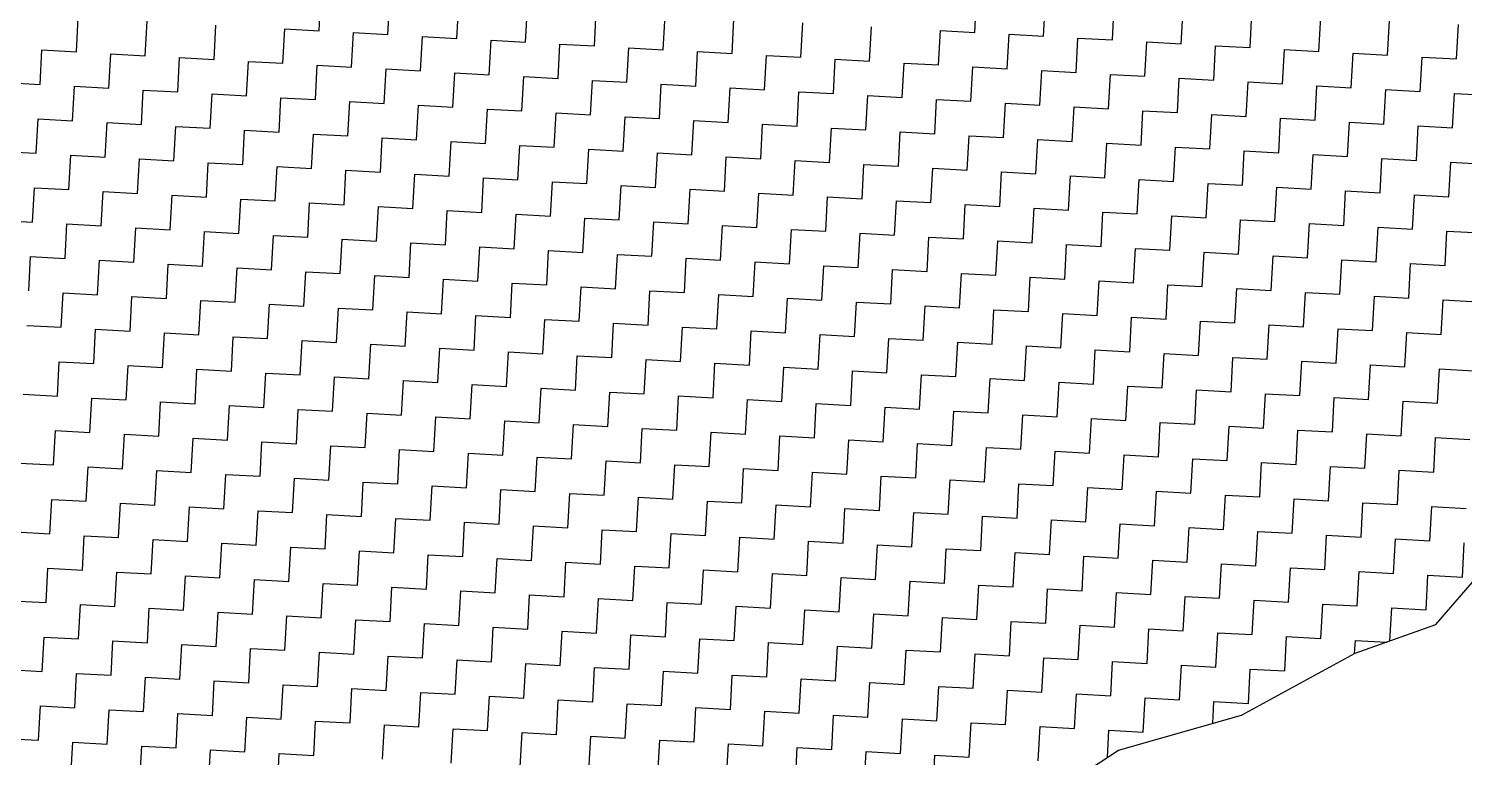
# Model space of a CAD drawing. Header units: metres. Extents: x 277693 to 280943, y 2038920 to 2043234.
# Drawn here: x 279005 to 279531, y 2042620 to 2042886 of the extents above; entities that cross this region are included whole.
import ezdxf

# ---------------------------------------------------------------- set-up
doc = ezdxf.new("R2010")
doc.units = ezdxf.units.M
doc.header["$MEASUREMENT"] = 0
doc.layers.add('POLY_HATCH', color=12, linetype='Continuous')

# ---------------------------------------------------------------- blocks, each defined once
blk = doc.blocks.new('344')
at = {"layer": 'POLY_HATCH', "linetype": 'Continuous'}
for p, q in [((279111.47, 2042885.67), (279112.16, 2042898.27)), ((279136.66, 2042884.28), (279137.35, 2042896.88)), ((279161.85, 2042882.89), (279162.55, 2042895.49)), ((279187.04, 2042881.51), (279187.74, 2042894.1)), ((279351.48, 2042885.07), (279352.17, 2042897.66)), ((279376.67, 2042883.68), (279377.36, 2042896.28)), ((279401.86, 2042882.29), (279402.55, 2042894.89)), ((279022.61, 2042877.94), (279023.3, 2042890.54)), ((279047.8, 2042876.55), (279048.49, 2042889.15)), ((279212.23, 2042880.12), (279212.93, 2042892.71)), ((279237.42, 2042878.73), (279238.12, 2042891.32)), ((279262.61, 2042877.34), (279263.31, 2042889.93)), ((279427.05, 2042880.9), (279427.74, 2042893.5)), ((279452.24, 2042879.51), (279452.93, 2042892.11)), ((279477.43, 2042878.12), (279478.13, 2042890.72)), ((279502.62, 2042876.73), (279503.32, 2042889.33)), ((279072.99, 2042875.16), (279073.68, 2042887.76)), ((279098.18, 2042873.77), (279098.87, 2042886.37)), ((279098.87, 2042886.37), (279111.47, 2042885.67)), ((279123.37, 2042872.38), (279124.06, 2042884.98)), ((279124.06, 2042884.98), (279136.66, 2042884.28)), ((279148.56, 2042870.99), (279149.26, 2042883.59)), ((279149.26, 2042883.59), (279161.85, 2042882.89)), ((279287.8, 2042875.95), (279288.5, 2042888.54)), ((279313, 2042874.56), (279313.69, 2042887.15)), ((279338.19, 2042873.17), (279338.88, 2042885.76)), ((279338.88, 2042885.76), (279351.48, 2042885.07)), ((279363.38, 2042871.78), (279364.07, 2042884.37)), ((279364.07, 2042884.37), (279376.67, 2042883.68)), ((279527.81, 2042875.34), (279528.51, 2042887.94)), ((279009.32, 2042866.04), (279010.01, 2042878.64)), ((279010.01, 2042878.64), (279022.61, 2042877.94)), ((279173.75, 2042869.6), (279174.45, 2042882.2)), ((279174.45, 2042882.2), (279187.04, 2042881.51)), ((279198.94, 2042868.21), (279199.64, 2042880.81)), ((279199.64, 2042880.81), (279212.23, 2042880.12)), ((279224.13, 2042866.83), (279224.83, 2042879.42)), ((279224.83, 2042879.42), (279237.42, 2042878.73)), ((279388.57, 2042870.39), (279389.26, 2042882.99)), ((279389.26, 2042882.99), (279401.86, 2042882.29)), ((279413.76, 2042869), (279414.45, 2042881.6)), ((279414.45, 2042881.6), (279427.05, 2042880.9)), ((279438.95, 2042867.61), (279439.64, 2042880.21)), ((279439.64, 2042880.21), (279452.24, 2042879.51)), ((279464.14, 2042866.22), (279464.83, 2042878.82)), ((279464.83, 2042878.82), (279477.43, 2042878.12)), ((279034.51, 2042864.65), (279035.2, 2042877.25)), ((279035.2, 2042877.25), (279047.8, 2042876.55)), ((279059.7, 2042863.26), (279060.39, 2042875.86)), ((279060.39, 2042875.86), (279072.99, 2042875.16)), ((279084.89, 2042861.87), (279085.58, 2042874.47)), ((279085.58, 2042874.47), (279098.18, 2042873.77)), ((279110.08, 2042860.48), (279110.77, 2042873.08)), ((279110.77, 2042873.08), (279123.37, 2042872.38)), ((279249.32, 2042865.44), (279250.02, 2042878.03)), ((279250.02, 2042878.03), (279262.61, 2042877.34)), ((279274.51, 2042864.05), (279275.21, 2042876.64)), ((279275.21, 2042876.64), (279287.8, 2042875.95)), ((279299.71, 2042862.66), (279300.4, 2042875.25)), ((279300.4, 2042875.25), (279313, 2042874.56)), ((279324.9, 2042861.27), (279325.59, 2042873.86)), ((279325.59, 2042873.86), (279338.19, 2042873.17)), ((279489.33, 2042864.83), (279490.03, 2042877.43)), ((279490.03, 2042877.43), (279502.62, 2042876.73)), ((279514.52, 2042863.44), (279515.22, 2042876.04)), ((279515.22, 2042876.04), (279527.81, 2042875.34)), ((279135.27, 2042859.09), (279135.97, 2042871.69)), ((279135.97, 2042871.69), (279148.56, 2042870.99)), ((279160.46, 2042857.7), (279161.16, 2042870.3)), ((279161.16, 2042870.3), (279173.75, 2042869.6)), ((279185.65, 2042856.31), (279186.35, 2042868.91)), ((279186.35, 2042868.91), (279198.94, 2042868.21)), ((279350.09, 2042859.88), (279350.78, 2042872.47)), ((279350.78, 2042872.47), (279363.38, 2042871.78)), ((279375.28, 2042858.49), (279375.97, 2042871.08)), ((279375.97, 2042871.08), (279388.57, 2042870.39)), ((279400.47, 2042857.1), (279401.16, 2042869.7)), ((279401.16, 2042869.7), (279413.76, 2042869)), ((279425.66, 2042855.71), (279426.35, 2042868.31)), ((279426.35, 2042868.31), (279438.95, 2042867.61)), ((278996.72, 2042866.73), (279009.32, 2042866.04)), ((279021.22, 2042852.75), (279021.91, 2042865.35)), ((279021.91, 2042865.35), (279034.51, 2042864.65)), ((279046.41, 2042851.36), (279047.1, 2042863.96)), ((279047.1, 2042863.96), (279059.7, 2042863.26)), ((279071.6, 2042849.97), (279072.29, 2042862.57)), ((279072.29, 2042862.57), (279084.89, 2042861.87)), ((279210.84, 2042854.92), (279211.54, 2042867.52)), ((279211.54, 2042867.52), (279224.13, 2042866.83)), ((279236.03, 2042853.54), (279236.73, 2042866.13)), ((279236.73, 2042866.13), (279249.32, 2042865.44)), ((279261.22, 2042852.15), (279261.92, 2042864.74)), ((279261.92, 2042864.74), (279274.51, 2042864.05)), ((279286.42, 2042850.76), (279287.11, 2042863.35)), ((279287.11, 2042863.35), (279299.71, 2042862.66)), ((279450.85, 2042854.32), (279451.54, 2042866.92)), ((279451.54, 2042866.92), (279464.14, 2042866.22)), ((279476.04, 2042852.93), (279476.74, 2042865.53)), ((279476.74, 2042865.53), (279489.33, 2042864.83)), ((279501.23, 2042851.54), (279501.93, 2042864.14)), ((279501.93, 2042864.14), (279514.52, 2042863.44)), ((279526.42, 2042850.15), (279527.12, 2042862.75)), ((279527.12, 2042862.75), (279539.71, 2042862.05)), ((279096.79, 2042848.58), (279097.48, 2042861.18)), ((279097.48, 2042861.18), (279110.08, 2042860.48)), ((279121.98, 2042847.19), (279122.68, 2042859.79)), ((279122.68, 2042859.79), (279135.27, 2042859.09)), ((279147.17, 2042845.8), (279147.87, 2042858.4)), ((279147.87, 2042858.4), (279160.46, 2042857.7)), ((279311.61, 2042849.37), (279312.3, 2042861.96)), ((279312.3, 2042861.96), (279324.9, 2042861.27)), ((279336.8, 2042847.98), (279337.49, 2042860.57)), ((279337.49, 2042860.57), (279350.09, 2042859.88)), ((279361.99, 2042846.59), (279362.68, 2042859.18)), ((279362.68, 2042859.18), (279375.28, 2042858.49)), ((279387.18, 2042845.2), (279387.87, 2042857.79)), ((279387.87, 2042857.79), (279400.47, 2042857.1)), ((279007.93, 2042840.85), (279008.62, 2042853.44)), ((279008.62, 2042853.44), (279021.22, 2042852.75)), ((279033.12, 2042839.46), (279033.81, 2042852.05)), ((279033.81, 2042852.05), (279046.41, 2042851.36)), ((279172.36, 2042844.41), (279173.06, 2042857.01)), ((279173.06, 2042857.01), (279185.65, 2042856.31)), ((279197.55, 2042843.02), (279198.25, 2042855.62)), ((279198.25, 2042855.62), (279210.84, 2042854.92)), ((279222.74, 2042841.63), (279223.44, 2042854.23)), ((279223.44, 2042854.23), (279236.03, 2042853.54)), ((279247.93, 2042840.25), (279248.63, 2042852.84)), ((279248.63, 2042852.84), (279261.22, 2042852.15)), ((279412.37, 2042843.81), (279413.06, 2042856.41)), ((279413.06, 2042856.41), (279425.66, 2042855.71)), ((279437.56, 2042842.42), (279438.25, 2042855.02)), ((279438.25, 2042855.02), (279450.85, 2042854.32)), ((279462.75, 2042841.03), (279463.45, 2042853.63)), ((279463.45, 2042853.63), (279476.04, 2042852.93)), ((279487.94, 2042839.64), (279488.64, 2042852.24)), ((279488.64, 2042852.24), (279501.23, 2042851.54)), ((279058.31, 2042838.07), (279059, 2042850.67)), ((279059, 2042850.67), (279071.6, 2042849.97)), ((279083.5, 2042836.68), (279084.19, 2042849.28)), ((279084.19, 2042849.28), (279096.79, 2042848.58)), ((279108.69, 2042835.29), (279109.39, 2042847.89)), ((279109.39, 2042847.89), (279121.98, 2042847.19)), ((279273.13, 2042838.86), (279273.82, 2042851.45)), ((279273.82, 2042851.45), (279286.42, 2042850.76)), ((279298.32, 2042837.47), (279299.01, 2042850.06)), ((279299.01, 2042850.06), (279311.61, 2042849.37)), ((279323.51, 2042836.08), (279324.2, 2042848.67)), ((279324.2, 2042848.67), (279336.8, 2042847.98)), ((279348.7, 2042834.69), (279349.39, 2042847.28)), ((279349.39, 2042847.28), (279361.99, 2042846.59)), ((279513.13, 2042838.25), (279513.83, 2042850.85)), ((279513.83, 2042850.85), (279526.42, 2042850.15)), ((278995.33, 2042841.54), (279007.93, 2042840.85)), ((279133.88, 2042833.9), (279134.58, 2042846.5)), ((279134.58, 2042846.5), (279147.17, 2042845.8)), ((279159.07, 2042832.51), (279159.77, 2042845.11)), ((279159.77, 2042845.11), (279172.36, 2042844.41)), ((279184.26, 2042831.12), (279184.96, 2042843.72)), ((279184.96, 2042843.72), (279197.55, 2042843.02)), ((279209.45, 2042829.73), (279210.15, 2042842.33)), ((279210.15, 2042842.33), (279222.74, 2042841.63)), ((279373.89, 2042833.3), (279374.58, 2042845.89)), ((279374.58, 2042845.89), (279387.18, 2042845.2)), ((279399.08, 2042831.91), (279399.77, 2042844.5)), ((279399.77, 2042844.5), (279412.37, 2042843.81)), ((279424.27, 2042830.52), (279424.96, 2042843.12)), ((279424.96, 2042843.12), (279437.56, 2042842.42)), ((279449.46, 2042829.13), (279450.16, 2042841.73)), ((279450.16, 2042841.73), (279462.75, 2042841.03)), ((279019.83, 2042827.56), (279020.52, 2042840.15)), ((279020.52, 2042840.15), (279033.12, 2042839.46)), ((279045.02, 2042826.17), (279045.71, 2042838.76)), ((279045.71, 2042838.76), (279058.31, 2042838.07)), ((279070.21, 2042824.78), (279070.9, 2042837.38)), ((279070.9, 2042837.38), (279083.5, 2042836.68)), ((279234.64, 2042828.34), (279235.34, 2042840.94)), ((279235.34, 2042840.94), (279247.93, 2042840.25)), ((279259.84, 2042826.96), (279260.53, 2042839.55)), ((279260.53, 2042839.55), (279273.13, 2042838.86)), ((279285.03, 2042825.57), (279285.72, 2042838.16)), ((279285.72, 2042838.16), (279298.32, 2042837.47)), ((279310.22, 2042824.18), (279310.91, 2042836.77)), ((279310.91, 2042836.77), (279323.51, 2042836.08)), ((279474.65, 2042827.74), (279475.35, 2042840.34)), ((279475.35, 2042840.34), (279487.94, 2042839.64)), ((279499.84, 2042826.35), (279500.54, 2042838.95)), ((279500.54, 2042838.95), (279513.13, 2042838.25)), ((279525.03, 2042824.96), (279525.73, 2042837.56)), ((279525.73, 2042837.56), (279538.32, 2042836.86)), ((279095.4, 2042823.39), (279096.1, 2042835.99)), ((279096.1, 2042835.99), (279108.69, 2042835.29)), ((279120.59, 2042822), (279121.29, 2042834.6)), ((279121.29, 2042834.6), (279133.88, 2042833.9)), ((279145.78, 2042820.61), (279146.48, 2042833.21)), ((279146.48, 2042833.21), (279159.07, 2042832.51)), ((279170.97, 2042819.22), (279171.67, 2042831.82)), ((279171.67, 2042831.82), (279184.26, 2042831.12)), ((279335.41, 2042822.79), (279336.1, 2042835.38)), ((279336.1, 2042835.38), (279348.7, 2042834.69)), ((279360.6, 2042821.4), (279361.29, 2042833.99)), ((279361.29, 2042833.99), (279373.89, 2042833.3)), ((279385.79, 2042820.01), (279386.48, 2042832.6)), ((279386.48, 2042832.6), (279399.08, 2042831.91)), ((279410.98, 2042818.62), (279411.67, 2042831.21)), ((279411.67, 2042831.21), (279424.27, 2042830.52)), ((279006.54, 2042815.66), (279007.23, 2042828.25)), ((279007.23, 2042828.25), (279019.83, 2042827.56)), ((279031.73, 2042814.27), (279032.42, 2042826.86)), ((279032.42, 2042826.86), (279045.02, 2042826.17)), ((279196.16, 2042817.83), (279196.86, 2042830.43)), ((279196.86, 2042830.43), (279209.45, 2042829.73)), ((279221.35, 2042816.44), (279222.05, 2042829.04)), ((279222.05, 2042829.04), (279234.64, 2042828.34)), ((279246.55, 2042815.05), (279247.24, 2042827.65)), ((279247.24, 2042827.65), (279259.84, 2042826.96)), ((279271.74, 2042813.67), (279272.43, 2042826.26)), ((279272.43, 2042826.26), (279285.03, 2042825.57)), ((279436.17, 2042817.23), (279436.87, 2042829.83)), ((279436.87, 2042829.83), (279449.46, 2042829.13)), ((279461.36, 2042815.84), (279462.06, 2042828.44)), ((279462.06, 2042828.44), (279474.65, 2042827.74)), ((279486.55, 2042814.45), (279487.25, 2042827.05)), ((279487.25, 2042827.05), (279499.84, 2042826.35)), ((279056.92, 2042812.88), (279057.61, 2042825.47)), ((279057.61, 2042825.47), (279070.21, 2042824.78)), ((279082.11, 2042811.49), (279082.81, 2042824.09)), ((279082.81, 2042824.09), (279095.4, 2042823.39)), ((279107.3, 2042810.1), (279108, 2042822.7)), ((279108, 2042822.7), (279120.59, 2042822)), ((279132.49, 2042808.71), (279133.19, 2042821.31)), ((279133.19, 2042821.31), (279145.78, 2042820.61)), ((279296.93, 2042812.28), (279297.62, 2042824.87)), ((279297.62, 2042824.87), (279310.22, 2042824.18)), ((279322.12, 2042810.89), (279322.81, 2042823.48)), ((279322.81, 2042823.48), (279335.41, 2042822.79)), ((279347.31, 2042809.5), (279348, 2042822.09)), ((279348, 2042822.09), (279360.6, 2042821.4)), ((279372.5, 2042808.11), (279373.19, 2042820.7)), ((279373.19, 2042820.7), (279385.79, 2042820.01)), ((279511.74, 2042813.06), (279512.44, 2042825.66)), ((279512.44, 2042825.66), (279525.03, 2042824.96)), ((278993.94, 2042816.35), (279006.54, 2042815.66)), ((279157.68, 2042807.32), (279158.38, 2042819.92)), ((279158.38, 2042819.92), (279170.97, 2042819.22)), ((279182.87, 2042805.93), (279183.57, 2042818.53)), ((279183.57, 2042818.53), (279196.16, 2042817.83)), ((279208.06, 2042804.54), (279208.76, 2042817.14)), ((279208.76, 2042817.14), (279221.35, 2042816.44)), ((279233.26, 2042803.15), (279233.95, 2042815.75)), ((279233.95, 2042815.75), (279246.55, 2042815.05)), ((279397.69, 2042806.72), (279398.38, 2042819.31)), ((279398.38, 2042819.31), (279410.98, 2042818.62)), ((279422.88, 2042805.33), (279423.58, 2042817.92)), ((279423.58, 2042817.92), (279436.17, 2042817.23)), ((279448.07, 2042803.94), (279448.77, 2042816.54)), ((279448.77, 2042816.54), (279461.36, 2042815.84)), ((279018.44, 2042802.37), (279019.13, 2042814.96)), ((279019.13, 2042814.96), (279031.73, 2042814.27)), ((279043.63, 2042800.98), (279044.32, 2042813.57)), ((279044.32, 2042813.57), (279056.92, 2042812.88)), ((279068.82, 2042799.59), (279069.52, 2042812.18)), ((279069.52, 2042812.18), (279082.11, 2042811.49)), ((279094.01, 2042798.2), (279094.71, 2042810.8)), ((279094.71, 2042810.8), (279107.3, 2042810.1)), ((279258.45, 2042801.76), (279259.14, 2042814.36)), ((279259.14, 2042814.36), (279271.74, 2042813.67)), ((279283.64, 2042800.38), (279284.33, 2042812.97)), ((279284.33, 2042812.97), (279296.93, 2042812.28)), ((279308.83, 2042798.99), (279309.52, 2042811.58)), ((279309.52, 2042811.58), (279322.12, 2042810.89)), ((279334.02, 2042797.6), (279334.71, 2042810.19)), ((279334.71, 2042810.19), (279347.31, 2042809.5)), ((279473.26, 2042802.55), (279473.96, 2042815.15)), ((279473.96, 2042815.15), (279486.55, 2042814.45)), ((279498.45, 2042801.16), (279499.15, 2042813.76)), ((279499.15, 2042813.76), (279511.74, 2042813.06)), ((279523.64, 2042799.77), (279524.34, 2042812.37)), ((279524.34, 2042812.37), (279536.93, 2042811.67)), ((279119.2, 2042796.81), (279119.9, 2042809.41)), ((279119.9, 2042809.41), (279132.49, 2042808.71)), ((279144.39, 2042795.42), (279145.09, 2042808.02)), ((279145.09, 2042808.02), (279157.68, 2042807.32)), ((279169.58, 2042794.03), (279170.28, 2042806.63)), ((279170.28, 2042806.63), (279182.87, 2042805.93)), ((279194.77, 2042792.64), (279195.47, 2042805.24)), ((279195.47, 2042805.24), (279208.06, 2042804.54)), ((279359.21, 2042796.21), (279359.9, 2042808.8)), ((279359.9, 2042808.8), (279372.5, 2042808.11)), ((279384.4, 2042794.82), (279385.09, 2042807.41)), ((279385.09, 2042807.41), (279397.69, 2042806.72)), ((279409.59, 2042793.43), (279410.29, 2042806.02)), ((279410.29, 2042806.02), (279422.88, 2042805.33)), ((279005.15, 2042790.47), (279005.84, 2042803.06)), ((279005.84, 2042803.06), (279018.44, 2042802.37)), ((279030.34, 2042789.08), (279031.03, 2042801.67)), ((279031.03, 2042801.67), (279043.63, 2042800.98)), ((279055.53, 2042787.69), (279056.23, 2042800.28)), ((279056.23, 2042800.28), (279068.82, 2042799.59)), ((279219.97, 2042791.25), (279220.66, 2042803.85)), ((279220.66, 2042803.85), (279233.26, 2042803.15)), ((279245.16, 2042789.86), (279245.85, 2042802.46)), ((279245.85, 2042802.46), (279258.45, 2042801.76)), ((279270.35, 2042788.47), (279271.04, 2042801.07)), ((279271.04, 2042801.07), (279283.64, 2042800.38)), ((279295.54, 2042787.09), (279296.23, 2042799.68)), ((279296.23, 2042799.68), (279308.83, 2042798.99)), ((279434.78, 2042792.04), (279435.48, 2042804.63)), ((279435.48, 2042804.63), (279448.07, 2042803.94)), ((279459.97, 2042790.65), (279460.67, 2042803.25)), ((279460.67, 2042803.25), (279473.26, 2042802.55)), ((279485.16, 2042789.26), (279485.86, 2042801.86)), ((279485.86, 2042801.86), (279498.45, 2042801.16)), ((279510.35, 2042787.87), (279511.05, 2042800.47)), ((279511.05, 2042800.47), (279523.64, 2042799.77)), ((279080.72, 2042786.3), (279081.42, 2042798.89)), ((279081.42, 2042798.89), (279094.01, 2042798.2)), ((279105.91, 2042784.91), (279106.61, 2042797.51)), ((279106.61, 2042797.51), (279119.2, 2042796.81)), ((279131.1, 2042783.52), (279131.8, 2042796.12)), ((279131.8, 2042796.12), (279144.39, 2042795.42)), ((279156.29, 2042782.13), (279156.99, 2042794.73)), ((279156.99, 2042794.73), (279169.58, 2042794.03)), ((279320.73, 2042785.7), (279321.42, 2042798.29)), ((279321.42, 2042798.29), (279334.02, 2042797.6)), ((279345.92, 2042784.31), (279346.61, 2042796.9)), ((279346.61, 2042796.9), (279359.21, 2042796.21)), ((279371.11, 2042782.92), (279371.8, 2042795.51)), ((279371.8, 2042795.51), (279384.4, 2042794.82)), ((279017.05, 2042777.18), (279017.74, 2042789.77)), ((279017.74, 2042789.77), (279030.34, 2042789.08)), ((279181.48, 2042780.74), (279182.18, 2042793.34)), ((279182.18, 2042793.34), (279194.77, 2042792.64)), ((279206.68, 2042779.35), (279207.37, 2042791.95)), ((279207.37, 2042791.95), (279219.97, 2042791.25)), ((279231.87, 2042777.96), (279232.56, 2042790.56)), ((279232.56, 2042790.56), (279245.16, 2042789.86)), ((279257.06, 2042776.57), (279257.75, 2042789.17)), ((279257.75, 2042789.17), (279270.35, 2042788.47)), ((279396.3, 2042781.53), (279397, 2042794.12)), ((279397, 2042794.12), (279409.59, 2042793.43)), ((279421.49, 2042780.14), (279422.19, 2042792.73)), ((279422.19, 2042792.73), (279434.78, 2042792.04)), ((279446.68, 2042778.75), (279447.38, 2042791.34)), ((279447.38, 2042791.34), (279459.97, 2042790.65)), ((279471.87, 2042777.36), (279472.57, 2042789.95)), ((279472.57, 2042789.95), (279485.16, 2042789.26)), ((279042.24, 2042775.79), (279042.93, 2042788.38)), ((279042.93, 2042788.38), (279055.53, 2042787.69)), ((279067.43, 2042774.4), (279068.13, 2042786.99)), ((279068.13, 2042786.99), (279080.72, 2042786.3)), ((279092.62, 2042773.01), (279093.32, 2042785.6)), ((279093.32, 2042785.6), (279105.91, 2042784.91)), ((279117.81, 2042771.62), (279118.51, 2042784.22)), ((279118.51, 2042784.22), (279131.1, 2042783.52)), ((279282.25, 2042775.18), (279282.94, 2042787.78)), ((279282.94, 2042787.78), (279295.54, 2042787.09)), ((279307.44, 2042773.8), (279308.13, 2042786.39)), ((279308.13, 2042786.39), (279320.73, 2042785.7)), ((279332.63, 2042772.41), (279333.32, 2042785)), ((279333.32, 2042785), (279345.92, 2042784.31)), ((279497.06, 2042775.97), (279497.76, 2042788.57)), ((279497.76, 2042788.57), (279510.35, 2042787.87)), ((279522.25, 2042774.58), (279522.95, 2042787.18)), ((279522.95, 2042787.18), (279535.54, 2042786.48)), ((279143, 2042770.23), (279143.7, 2042782.83)), ((279143.7, 2042782.83), (279156.29, 2042782.13)), ((279168.19, 2042768.84), (279168.89, 2042781.44)), ((279168.89, 2042781.44), (279181.48, 2042780.74)), ((279193.38, 2042767.45), (279194.08, 2042780.05)), ((279194.08, 2042780.05), (279206.68, 2042779.35)), ((279218.58, 2042766.06), (279219.27, 2042778.66)), ((279219.27, 2042778.66), (279231.87, 2042777.96)), ((279357.82, 2042771.02), (279358.51, 2042783.61)), ((279358.51, 2042783.61), (279371.11, 2042782.92)), ((279383.01, 2042769.63), (279383.71, 2042782.22)), ((279383.71, 2042782.22), (279396.3, 2042781.53)), ((279408.2, 2042768.24), (279408.9, 2042780.83)), ((279408.9, 2042780.83), (279421.49, 2042780.14)), ((279433.39, 2042766.85), (279434.09, 2042779.44)), ((279434.09, 2042779.44), (279446.68, 2042778.75)), ((279004.45, 2042777.87), (279017.05, 2042777.18)), ((279028.95, 2042763.89), (279029.64, 2042776.48)), ((279029.64, 2042776.48), (279042.24, 2042775.79)), ((279054.14, 2042762.5), (279054.84, 2042775.09)), ((279054.84, 2042775.09), (279067.43, 2042774.4)), ((279079.33, 2042761.11), (279080.03, 2042773.7)), ((279080.03, 2042773.7), (279092.62, 2042773.01)), ((279243.77, 2042764.67), (279244.46, 2042777.27)), ((279244.46, 2042777.27), (279257.06, 2042776.57)), ((279268.96, 2042763.28), (279269.65, 2042775.88)), ((279269.65, 2042775.88), (279282.25, 2042775.18)), ((279294.15, 2042761.89), (279294.84, 2042774.49)), ((279294.84, 2042774.49), (279307.44, 2042773.8)), ((279458.58, 2042765.46), (279459.28, 2042778.05)), ((279459.28, 2042778.05), (279471.87, 2042777.36)), ((279483.77, 2042764.07), (279484.47, 2042776.66)), ((279484.47, 2042776.66), (279497.06, 2042775.97)), ((279508.96, 2042762.68), (279509.66, 2042775.28)), ((279509.66, 2042775.28), (279522.25, 2042774.58)), ((279104.52, 2042759.72), (279105.22, 2042772.31)), ((279105.22, 2042772.31), (279117.81, 2042771.62)), ((279129.71, 2042758.33), (279130.41, 2042770.93)), ((279130.41, 2042770.93), (279143, 2042770.23)), ((279154.9, 2042756.94), (279155.6, 2042769.54)), ((279155.6, 2042769.54), (279168.19, 2042768.84)), ((279180.09, 2042755.55), (279180.79, 2042768.15)), ((279180.79, 2042768.15), (279193.38, 2042767.45)), ((279319.34, 2042760.5), (279320.03, 2042773.1)), ((279320.03, 2042773.1), (279332.63, 2042772.41)), ((279344.53, 2042759.12), (279345.22, 2042771.71)), ((279345.22, 2042771.71), (279357.82, 2042771.02)), ((279369.72, 2042757.73), (279370.42, 2042770.32)), ((279370.42, 2042770.32), (279383.01, 2042769.63)), ((279394.91, 2042756.34), (279395.61, 2042768.93)), ((279395.61, 2042768.93), (279408.2, 2042768.24)), ((279015.66, 2042751.99), (279016.35, 2042764.58)), ((279016.35, 2042764.58), (279028.95, 2042763.89)), ((279040.85, 2042750.6), (279041.55, 2042763.19)), ((279041.55, 2042763.19), (279054.14, 2042762.5)), ((279205.29, 2042754.16), (279205.98, 2042766.76)), ((279205.98, 2042766.76), (279218.58, 2042766.06)), ((279230.48, 2042752.77), (279231.17, 2042765.37)), ((279231.17, 2042765.37), (279243.77, 2042764.67)), ((279255.67, 2042751.38), (279256.36, 2042763.98)), ((279256.36, 2042763.98), (279268.96, 2042763.28)), ((279420.1, 2042754.95), (279420.8, 2042767.54)), ((279420.8, 2042767.54), (279433.39, 2042766.85)), ((279445.29, 2042753.56), (279445.99, 2042766.15)), ((279445.99, 2042766.15), (279458.58, 2042765.46)), ((279470.48, 2042752.17), (279471.18, 2042764.76)), ((279471.18, 2042764.76), (279483.77, 2042764.07)), ((279495.67, 2042750.78), (279496.37, 2042763.37)), ((279496.37, 2042763.37), (279508.96, 2042762.68)), ((279066.04, 2042749.21), (279066.74, 2042761.8)), ((279066.74, 2042761.8), (279079.33, 2042761.11)), ((279091.23, 2042747.82), (279091.93, 2042760.41)), ((279091.93, 2042760.41), (279104.52, 2042759.72)), ((279116.42, 2042746.43), (279117.12, 2042759.02)), ((279117.12, 2042759.02), (279129.71, 2042758.33)), ((279141.61, 2042745.04), (279142.31, 2042757.64)), ((279142.31, 2042757.64), (279154.9, 2042756.94)), ((279280.86, 2042749.99), (279281.55, 2042762.59)), ((279281.55, 2042762.59), (279294.15, 2042761.89)), ((279306.05, 2042748.6), (279306.74, 2042761.2)), ((279306.74, 2042761.2), (279319.34, 2042760.5)), ((279331.24, 2042747.21), (279331.93, 2042759.81)), ((279331.93, 2042759.81), (279344.53, 2042759.12)), ((279356.43, 2042745.83), (279357.13, 2042758.42)), ((279357.13, 2042758.42), (279369.72, 2042757.73)), ((279520.87, 2042749.39), (279521.56, 2042761.99)), ((279521.56, 2042761.99), (279534.16, 2042761.29)), ((279003.06, 2042752.68), (279015.66, 2042751.99)), ((279166.8, 2042743.65), (279167.5, 2042756.25)), ((279167.5, 2042756.25), (279180.09, 2042755.55)), ((279192, 2042742.26), (279192.69, 2042754.86)), ((279192.69, 2042754.86), (279205.29, 2042754.16)), ((279217.19, 2042740.87), (279217.88, 2042753.47)), ((279217.88, 2042753.47), (279230.48, 2042752.77)), ((279381.62, 2042744.44), (279382.32, 2042757.03)), ((279382.32, 2042757.03), (279394.91, 2042756.34)), ((279406.81, 2042743.05), (279407.51, 2042755.64)), ((279407.51, 2042755.64), (279420.1, 2042754.95)), ((279432, 2042741.66), (279432.7, 2042754.25)), ((279432.7, 2042754.25), (279445.29, 2042753.56)), ((279457.19, 2042740.27), (279457.89, 2042752.86)), ((279457.89, 2042752.86), (279470.48, 2042752.17)), ((279027.56, 2042738.7), (279028.26, 2042751.29)), ((279028.26, 2042751.29), (279040.85, 2042750.6)), ((279052.75, 2042737.31), (279053.45, 2042749.9)), ((279053.45, 2042749.9), (279066.04, 2042749.21)), ((279077.94, 2042735.92), (279078.64, 2042748.51)), ((279078.64, 2042748.51), (279091.23, 2042747.82)), ((279103.13, 2042734.53), (279103.83, 2042747.12)), ((279103.83, 2042747.12), (279116.42, 2042746.43)), ((279242.38, 2042739.48), (279243.07, 2042752.08)), ((279243.07, 2042752.08), (279255.67, 2042751.38)), ((279267.57, 2042738.09), (279268.26, 2042750.69)), ((279268.26, 2042750.69), (279280.86, 2042749.99)), ((279292.76, 2042736.7), (279293.45, 2042749.3)), ((279293.45, 2042749.3), (279306.05, 2042748.6)), ((279317.95, 2042735.31), (279318.64, 2042747.91)), ((279318.64, 2042747.91), (279331.24, 2042747.21)), ((279482.38, 2042738.88), (279483.08, 2042751.47)), ((279483.08, 2042751.47), (279495.67, 2042750.78)), ((279507.58, 2042737.49), (279508.27, 2042750.08)), ((279508.27, 2042750.08), (279520.87, 2042749.39)), ((279128.32, 2042733.14), (279129.02, 2042745.73)), ((279129.02, 2042745.73), (279141.61, 2042745.04)), ((279153.51, 2042731.75), (279154.21, 2042744.35)), ((279154.21, 2042744.35), (279166.8, 2042743.65)), ((279178.71, 2042730.36), (279179.4, 2042742.96)), ((279179.4, 2042742.96), (279192, 2042742.26)), ((279343.14, 2042733.92), (279343.83, 2042746.52)), ((279343.83, 2042746.52), (279356.43, 2042745.83)), ((279368.33, 2042732.54), (279369.03, 2042745.13)), ((279369.03, 2042745.13), (279381.62, 2042744.44)), ((279393.52, 2042731.15), (279394.22, 2042743.74)), ((279394.22, 2042743.74), (279406.81, 2042743.05)), ((279418.71, 2042729.76), (279419.41, 2042742.35)), ((279419.41, 2042742.35), (279432, 2042741.66)), ((279014.27, 2042726.8), (279014.97, 2042739.39)), ((279014.97, 2042739.39), (279027.56, 2042738.7)), ((279039.46, 2042725.41), (279040.16, 2042738)), ((279040.16, 2042738), (279052.75, 2042737.31)), ((279064.65, 2042724.02), (279065.35, 2042736.61)), ((279065.35, 2042736.61), (279077.94, 2042735.92)), ((279203.9, 2042728.97), (279204.59, 2042741.57)), ((279204.59, 2042741.57), (279217.19, 2042740.87)), ((279229.09, 2042727.58), (279229.78, 2042740.18)), ((279229.78, 2042740.18), (279242.38, 2042739.48)), ((279254.28, 2042726.19), (279254.97, 2042738.79)), ((279254.97, 2042738.79), (279267.57, 2042738.09)), ((279279.47, 2042724.8), (279280.16, 2042737.4)), ((279280.16, 2042737.4), (279292.76, 2042736.7)), ((279443.9, 2042728.37), (279444.6, 2042740.96)), ((279444.6, 2042740.96), (279457.19, 2042740.27)), ((279469.09, 2042726.98), (279469.79, 2042739.57)), ((279469.79, 2042739.57), (279482.38, 2042738.88)), ((279494.28, 2042725.59), (279494.98, 2042738.18)), ((279494.98, 2042738.18), (279507.58, 2042737.49)), ((279519.48, 2042724.2), (279520.17, 2042736.79)), ((279520.17, 2042736.79), (279532.77, 2042736.1)), ((279089.84, 2042722.63), (279090.54, 2042735.22)), ((279090.54, 2042735.22), (279103.13, 2042734.53)), ((279115.03, 2042721.24), (279115.73, 2042733.83)), ((279115.73, 2042733.83), (279128.32, 2042733.14)), ((279140.22, 2042719.85), (279140.92, 2042732.44)), ((279140.92, 2042732.44), (279153.51, 2042731.75)), ((279304.66, 2042723.41), (279305.35, 2042736.01)), ((279305.35, 2042736.01), (279317.95, 2042735.31)), ((279329.85, 2042722.02), (279330.54, 2042734.62)), ((279330.54, 2042734.62), (279343.14, 2042733.92)), ((279355.04, 2042720.63), (279355.74, 2042733.23)), ((279355.74, 2042733.23), (279368.33, 2042732.54)), ((279380.23, 2042719.25), (279380.93, 2042731.84)), ((279380.93, 2042731.84), (279393.52, 2042731.15)), ((279001.68, 2042727.49), (279014.27, 2042726.8)), ((279026.17, 2042713.51), (279026.87, 2042726.1)), ((279026.87, 2042726.1), (279039.46, 2042725.41)), ((279165.42, 2042718.46), (279166.11, 2042731.05)), ((279166.11, 2042731.05), (279178.71, 2042730.36)), ((279190.61, 2042717.07), (279191.3, 2042729.67)), ((279191.3, 2042729.67), (279203.9, 2042728.97)), ((279215.8, 2042715.68), (279216.49, 2042728.28)), ((279216.49, 2042728.28), (279229.09, 2042727.58)), ((279240.99, 2042714.29), (279241.68, 2042726.89)), ((279241.68, 2042726.89), (279254.28, 2042726.19)), ((279405.42, 2042717.86), (279406.12, 2042730.45)), ((279406.12, 2042730.45), (279418.71, 2042729.76)), ((279430.61, 2042716.47), (279431.31, 2042729.06)), ((279431.31, 2042729.06), (279443.9, 2042728.37)), ((279455.8, 2042715.08), (279456.5, 2042727.67)), ((279456.5, 2042727.67), (279469.09, 2042726.98)), ((279480.99, 2042713.69), (279481.69, 2042726.28)), ((279481.69, 2042726.28), (279494.28, 2042725.59)), ((279051.36, 2042712.12), (279052.06, 2042724.71)), ((279052.06, 2042724.71), (279064.65, 2042724.02)), ((279076.55, 2042710.73), (279077.25, 2042723.32)), ((279077.25, 2042723.32), (279089.84, 2042722.63)), ((279101.74, 2042709.34), (279102.44, 2042721.93)), ((279102.44, 2042721.93), (279115.03, 2042721.24)), ((279266.18, 2042712.9), (279266.87, 2042725.5)), ((279266.87, 2042725.5), (279279.47, 2042724.8)), ((279291.37, 2042711.51), (279292.06, 2042724.11)), ((279292.06, 2042724.11), (279304.66, 2042723.41)), ((279316.56, 2042710.12), (279317.25, 2042722.72)), ((279317.25, 2042722.72), (279329.85, 2042722.02)), ((279341.75, 2042708.73), (279342.45, 2042721.33)), ((279342.45, 2042721.33), (279355.04, 2042720.63)), ((279506.19, 2042712.3), (279506.88, 2042724.89)), ((279506.88, 2042724.89), (279519.48, 2042724.2)), ((279126.93, 2042707.95), (279127.63, 2042720.54)), ((279127.63, 2042720.54), (279140.22, 2042719.85)), ((279152.13, 2042706.56), (279152.82, 2042719.15)), ((279152.82, 2042719.15), (279165.42, 2042718.46)), ((279177.32, 2042705.17), (279178.01, 2042717.76)), ((279178.01, 2042717.76), (279190.61, 2042717.07)), ((279202.51, 2042703.78), (279203.2, 2042716.38)), ((279203.2, 2042716.38), (279215.8, 2042715.68)), ((279366.94, 2042707.34), (279367.64, 2042719.94)), ((279367.64, 2042719.94), (279380.23, 2042719.25)), ((279392.13, 2042705.96), (279392.83, 2042718.55)), ((279392.83, 2042718.55), (279405.42, 2042717.86)), ((279417.32, 2042704.57), (279418.02, 2042717.16)), ((279418.02, 2042717.16), (279430.61, 2042716.47)), ((279442.51, 2042703.18), (279443.21, 2042715.77)), ((279443.21, 2042715.77), (279455.8, 2042715.08)), ((279012.88, 2042701.6), (279013.58, 2042714.2)), ((279013.58, 2042714.2), (279026.17, 2042713.51)), ((279038.07, 2042700.22), (279038.77, 2042712.81)), ((279038.77, 2042712.81), (279051.36, 2042712.12)), ((279063.26, 2042698.83), (279063.96, 2042711.42)), ((279063.96, 2042711.42), (279076.55, 2042710.73)), ((279227.7, 2042702.39), (279228.39, 2042714.99)), ((279228.39, 2042714.99), (279240.99, 2042714.29)), ((279252.89, 2042701), (279253.58, 2042713.6)), ((279253.58, 2042713.6), (279266.18, 2042712.9)), ((279278.08, 2042699.61), (279278.77, 2042712.21)), ((279278.77, 2042712.21), (279291.37, 2042711.51)), ((279303.27, 2042698.22), (279303.96, 2042710.82)), ((279303.96, 2042710.82), (279316.56, 2042710.12)), ((279467.7, 2042701.79), (279468.4, 2042714.38)), ((279468.4, 2042714.38), (279480.99, 2042713.69)), ((279492.9, 2042700.4), (279493.59, 2042712.99)), ((279493.59, 2042712.99), (279506.19, 2042712.3)), ((279518.09, 2042699.01), (279518.78, 2042711.6)), ((279518.78, 2042711.6), (279531.38, 2042710.91)), ((279088.45, 2042697.44), (279089.15, 2042710.03)), ((279089.15, 2042710.03), (279101.74, 2042709.34)), ((279113.64, 2042696.05), (279114.34, 2042708.64)), ((279114.34, 2042708.64), (279126.93, 2042707.95)), ((279138.84, 2042694.66), (279139.53, 2042707.25)), ((279139.53, 2042707.25), (279152.13, 2042706.56)), ((279164.03, 2042693.27), (279164.72, 2042705.86)), ((279164.72, 2042705.86), (279177.32, 2042705.17)), ((279328.46, 2042696.83), (279329.16, 2042709.43)), ((279329.16, 2042709.43), (279341.75, 2042708.73)), ((279353.65, 2042695.44), (279354.35, 2042708.04)), ((279354.35, 2042708.04), (279366.94, 2042707.34)), ((279378.84, 2042694.05), (279379.54, 2042706.65)), ((279379.54, 2042706.65), (279392.13, 2042705.96)), ((279404.03, 2042692.67), (279404.73, 2042705.26)), ((279404.73, 2042705.26), (279417.32, 2042704.57)), ((279000.29, 2042702.3), (279012.88, 2042701.6)), ((279024.78, 2042688.31), (279025.48, 2042700.91)), ((279025.48, 2042700.91), (279038.07, 2042700.22)), ((279189.22, 2042691.88), (279189.91, 2042704.47)), ((279189.91, 2042704.47), (279202.51, 2042703.78)), ((279214.41, 2042690.49), (279215.1, 2042703.09)), ((279215.1, 2042703.09), (279227.7, 2042702.39)), ((279239.6, 2042689.1), (279240.29, 2042701.7)), ((279240.29, 2042701.7), (279252.89, 2042701)), ((279264.79, 2042687.71), (279265.48, 2042700.31)), ((279265.48, 2042700.31), (279278.08, 2042699.61)), ((279429.22, 2042691.28), (279429.92, 2042703.87)), ((279429.92, 2042703.87), (279442.51, 2042703.18)), ((279454.41, 2042689.89), (279455.11, 2042702.48)), ((279455.11, 2042702.48), (279467.7, 2042701.79)), ((279479.61, 2042688.5), (279480.3, 2042701.09)), ((279480.3, 2042701.09), (279492.9, 2042700.4)), ((279504.8, 2042687.11), (279505.49, 2042699.7)), ((279505.49, 2042699.7), (279518.09, 2042699.01)), ((279049.97, 2042686.93), (279050.67, 2042699.52)), ((279050.67, 2042699.52), (279063.26, 2042698.83)), ((279075.16, 2042685.54), (279075.86, 2042698.13)), ((279075.86, 2042698.13), (279088.45, 2042697.44)), ((279100.35, 2042684.15), (279101.05, 2042696.74)), ((279101.05, 2042696.74), (279113.64, 2042696.05)), ((279125.55, 2042682.76), (279126.24, 2042695.35)), ((279126.24, 2042695.35), (279138.84, 2042694.66)), ((279289.98, 2042686.32), (279290.67, 2042698.92)), ((279290.67, 2042698.92), (279303.27, 2042698.22)), ((279315.17, 2042684.93), (279315.87, 2042697.53)), ((279315.87, 2042697.53), (279328.46, 2042696.83)), ((279340.36, 2042683.54), (279341.06, 2042696.14)), ((279341.06, 2042696.14), (279353.65, 2042695.44)), ((279365.55, 2042682.15), (279366.25, 2042694.75)), ((279366.25, 2042694.75), (279378.84, 2042694.05)), ((279529.99, 2042685.72), (279530.68, 2042698.31)), ((279150.74, 2042681.37), (279151.43, 2042693.96)), ((279151.43, 2042693.96), (279164.03, 2042693.27)), ((279175.93, 2042679.98), (279176.62, 2042692.57)), ((279176.62, 2042692.57), (279189.22, 2042691.88)), ((279201.12, 2042678.59), (279201.81, 2042691.18)), ((279201.81, 2042691.18), (279214.41, 2042690.49)), ((279226.31, 2042677.2), (279227, 2042689.8)), ((279227, 2042689.8), (279239.6, 2042689.1)), ((279390.74, 2042680.76), (279391.44, 2042693.36)), ((279391.44, 2042693.36), (279404.03, 2042692.67)), ((279415.93, 2042679.38), (279416.63, 2042691.97)), ((279416.63, 2042691.97), (279429.22, 2042691.28)), ((279441.12, 2042677.99), (279441.82, 2042690.58)), ((279441.82, 2042690.58), (279454.41, 2042689.89)), ((279466.32, 2042676.6), (279467.01, 2042689.19)), ((279467.01, 2042689.19), (279479.61, 2042688.5)), ((279011.49, 2042676.41), (279012.19, 2042689.01)), ((279012.19, 2042689.01), (279024.78, 2042688.31)), ((279036.68, 2042675.02), (279037.38, 2042687.62)), ((279037.38, 2042687.62), (279049.97, 2042686.93)), ((279061.87, 2042673.64), (279062.57, 2042686.23)), ((279062.57, 2042686.23), (279075.16, 2042685.54)), ((279087.06, 2042672.25), (279087.76, 2042684.84)), ((279087.76, 2042684.84), (279100.35, 2042684.15)), ((279251.5, 2042675.81), (279252.19, 2042688.41)), ((279252.19, 2042688.41), (279264.79, 2042687.71)), ((279276.69, 2042674.42), (279277.38, 2042687.02)), ((279277.38, 2042687.02), (279289.98, 2042686.32)), ((279301.88, 2042673.03), (279302.58, 2042685.63)), ((279302.58, 2042685.63), (279315.17, 2042684.93)), ((279327.07, 2042671.64), (279327.77, 2042684.24)), ((279327.77, 2042684.24), (279340.36, 2042683.54)), ((279491.51, 2042675.21), (279492.2, 2042687.8)), ((279492.2, 2042687.8), (279504.8, 2042687.11)), ((279516.7, 2042673.82), (279517.39, 2042686.41)), ((279517.39, 2042686.41), (279529.99, 2042685.72)), ((279112.26, 2042670.86), (279112.95, 2042683.45)), ((279112.95, 2042683.45), (279125.55, 2042682.76)), ((279137.45, 2042669.47), (279138.14, 2042682.06)), ((279138.14, 2042682.06), (279150.74, 2042681.37)), ((279162.64, 2042668.08), (279163.33, 2042680.67)), ((279163.33, 2042680.67), (279175.93, 2042679.98)), ((279187.83, 2042666.69), (279188.52, 2042679.28)), ((279188.52, 2042679.28), (279201.12, 2042678.59)), ((279352.26, 2042670.25), (279352.96, 2042682.85)), ((279352.96, 2042682.85), (279365.55, 2042682.15)), ((279377.45, 2042668.86), (279378.15, 2042681.46)), ((279378.15, 2042681.46), (279390.74, 2042680.76)), ((279402.64, 2042667.47), (279403.34, 2042680.07)), ((279403.34, 2042680.07), (279415.93, 2042679.38)), ((279427.83, 2042666.09), (279428.53, 2042678.68)), ((279428.53, 2042678.68), (279441.12, 2042677.99)), ((278998.9, 2042677.11), (279011.49, 2042676.41)), ((279023.39, 2042663.12), (279024.09, 2042675.72)), ((279024.09, 2042675.72), (279036.68, 2042675.02)), ((279048.58, 2042661.73), (279049.28, 2042674.33)), ((279049.28, 2042674.33), (279061.87, 2042673.64)), ((279213.02, 2042665.3), (279213.71, 2042677.89)), ((279213.71, 2042677.89), (279226.31, 2042677.2)), ((279238.21, 2042663.91), (279238.9, 2042676.51)), ((279238.9, 2042676.51), (279251.5, 2042675.81)), ((279263.4, 2042662.52), (279264.09, 2042675.12)), ((279264.09, 2042675.12), (279276.69, 2042674.42)), ((279288.59, 2042661.13), (279289.29, 2042673.73)), ((279289.29, 2042673.73), (279301.88, 2042673.03)), ((279453.03, 2042664.7), (279453.72, 2042677.29)), ((279453.72, 2042677.29), (279466.32, 2042676.6)), ((279478.22, 2042663.31), (279478.91, 2042675.9)), ((279478.91, 2042675.9), (279491.51, 2042675.21)), ((279503.43, 2042662.42), (279504.1, 2042674.51)), ((279504.1, 2042674.51), (279516.7, 2042673.82)), ((279073.77, 2042660.35), (279074.47, 2042672.94)), ((279074.47, 2042672.94), (279087.06, 2042672.25)), ((279098.97, 2042658.96), (279099.66, 2042671.55)), ((279099.66, 2042671.55), (279112.26, 2042670.86)), ((279124.16, 2042657.57), (279124.85, 2042670.16)), ((279124.85, 2042670.16), (279137.45, 2042669.47)), ((279149.35, 2042656.18), (279150.04, 2042668.77)), ((279150.04, 2042668.77), (279162.64, 2042668.08)), ((279313.78, 2042659.74), (279314.48, 2042672.34)), ((279314.48, 2042672.34), (279327.07, 2042671.64)), ((279338.97, 2042658.35), (279339.67, 2042670.95)), ((279339.67, 2042670.95), (279352.26, 2042670.25)), ((279364.16, 2042656.96), (279364.86, 2042669.56)), ((279364.86, 2042669.56), (279377.45, 2042668.86)), ((279389.35, 2042655.57), (279390.05, 2042668.17)), ((279390.05, 2042668.17), (279402.64, 2042667.47)), ((279010.1, 2042651.22), (279010.8, 2042663.82)), ((279010.8, 2042663.82), (279023.39, 2042663.12)), ((279174.54, 2042654.79), (279175.23, 2042667.38)), ((279175.23, 2042667.38), (279187.83, 2042666.69)), ((279199.73, 2042653.4), (279200.42, 2042665.99)), ((279200.42, 2042665.99), (279213.02, 2042665.3)), ((279224.92, 2042652.01), (279225.61, 2042664.6)), ((279225.61, 2042664.6), (279238.21, 2042663.91)), ((279250.11, 2042650.62), (279250.8, 2042663.22)), ((279250.8, 2042663.22), (279263.4, 2042662.52)), ((279414.54, 2042654.18), (279415.24, 2042666.78)), ((279415.24, 2042666.78), (279427.83, 2042666.09)), ((279439.74, 2042652.8), (279440.43, 2042665.39)), ((279440.43, 2042665.39), (279453.03, 2042664.7)), ((279464.93, 2042651.41), (279465.62, 2042664)), ((279465.62, 2042664), (279478.22, 2042663.31)), ((279035.29, 2042649.83), (279035.99, 2042662.43)), ((279035.99, 2042662.43), (279048.58, 2042661.73)), ((279060.48, 2042648.44), (279061.18, 2042661.04)), ((279061.18, 2042661.04), (279073.77, 2042660.35)), ((279085.68, 2042647.06), (279086.37, 2042659.65)), ((279086.37, 2042659.65), (279098.97, 2042658.96)), ((279110.87, 2042645.67), (279111.56, 2042658.26)), ((279111.56, 2042658.26), (279124.16, 2042657.57)), ((279275.3, 2042649.23), (279276, 2042661.83)), ((279276, 2042661.83), (279288.59, 2042661.13)), ((279300.49, 2042647.84), (279301.19, 2042660.44)), ((279301.19, 2042660.44), (279313.78, 2042659.74)), ((279325.68, 2042646.45), (279326.38, 2042659.05)), ((279326.38, 2042659.05), (279338.97, 2042658.35)), ((279350.87, 2042645.06), (279351.57, 2042657.66)), ((279351.57, 2042657.66), (279364.16, 2042656.96)), ((279490.55, 2042657.84), (279490.81, 2042662.61)), ((279490.81, 2042662.61), (279502.2, 2042661.98)), ((279136.06, 2042644.28), (279136.75, 2042656.87)), ((279136.75, 2042656.87), (279149.35, 2042656.18)), ((279161.25, 2042642.89), (279161.94, 2042655.48)), ((279161.94, 2042655.48), (279174.54, 2042654.79)), ((279186.44, 2042641.5), (279187.13, 2042654.09)), ((279187.13, 2042654.09), (279199.73, 2042653.4)), ((279211.63, 2042640.11), (279212.32, 2042652.7)), ((279212.32, 2042652.7), (279224.92, 2042652.01)), ((279376.06, 2042643.67), (279376.76, 2042656.27)), ((279376.76, 2042656.27), (279389.35, 2042655.57)), ((279401.25, 2042642.28), (279401.95, 2042654.88)), ((279401.95, 2042654.88), (279414.54, 2042654.18)), ((279426.45, 2042640.89), (279427.14, 2042653.49)), ((279427.14, 2042653.49), (279439.74, 2042652.8)), ((278997.51, 2042651.92), (279010.1, 2042651.22)), ((279022, 2042637.93), (279022.7, 2042650.53)), ((279022.7, 2042650.53), (279035.29, 2042649.83)), ((279047.19, 2042636.54), (279047.89, 2042649.14)), ((279047.89, 2042649.14), (279060.48, 2042648.44)), ((279072.38, 2042635.15), (279073.08, 2042647.75)), ((279073.08, 2042647.75), (279085.68, 2042647.06)), ((279236.82, 2042638.72), (279237.51, 2042651.31)), ((279237.51, 2042651.31), (279250.11, 2042650.62)), ((279262.01, 2042637.33), (279262.71, 2042649.93)), ((279262.71, 2042649.93), (279275.3, 2042649.23)), ((279287.2, 2042635.94), (279287.9, 2042648.54)), ((279287.9, 2042648.54), (279300.49, 2042647.84)), ((279312.39, 2042634.55), (279313.09, 2042647.15)), ((279313.09, 2042647.15), (279325.68, 2042646.45)), ((279451.64, 2042639.5), (279452.33, 2042652.1)), ((279452.33, 2042652.1), (279464.93, 2042651.41)), ((279097.58, 2042633.77), (279098.27, 2042646.36)), ((279098.27, 2042646.36), (279110.87, 2042645.67)), ((279122.77, 2042632.38), (279123.46, 2042644.97)), ((279123.46, 2042644.97), (279136.06, 2042644.28)), ((279147.96, 2042630.99), (279148.65, 2042643.58)), ((279148.65, 2042643.58), (279161.25, 2042642.89)), ((279173.15, 2042629.6), (279173.84, 2042642.19)), ((279173.84, 2042642.19), (279186.44, 2042641.5)), ((279337.58, 2042633.16), (279338.28, 2042645.76)), ((279338.28, 2042645.76), (279350.87, 2042645.06)), ((279362.77, 2042631.77), (279363.47, 2042644.37)), ((279363.47, 2042644.37), (279376.06, 2042643.67)), ((279387.96, 2042630.38), (279388.66, 2042642.98)), ((279388.66, 2042642.98), (279401.25, 2042642.28)), ((279008.71, 2042626.03), (279009.41, 2042638.63)), ((279009.41, 2042638.63), (279022, 2042637.93)), ((279033.9, 2042624.64), (279034.6, 2042637.24)), ((279034.6, 2042637.24), (279047.19, 2042636.54)), ((279198.34, 2042628.21), (279199.03, 2042640.8)), ((279199.03, 2042640.8), (279211.63, 2042640.11)), ((279223.53, 2042626.82), (279224.22, 2042639.41)), ((279224.22, 2042639.41), (279236.82, 2042638.72)), ((279248.72, 2042625.43), (279249.42, 2042638.02)), ((279249.42, 2042638.02), (279262.01, 2042637.33)), ((279273.91, 2042624.04), (279274.61, 2042636.64)), ((279274.61, 2042636.64), (279287.2, 2042635.94)), ((279413.16, 2042628.99), (279413.85, 2042641.59)), ((279413.85, 2042641.59), (279426.45, 2042640.89)), ((279438.6, 2042632.23), (279439.04, 2042640.2)), ((279439.04, 2042640.2), (279451.64, 2042639.5)), ((279059.09, 2042623.25), (279059.79, 2042635.85)), ((279059.79, 2042635.85), (279072.38, 2042635.15)), ((279084.29, 2042621.86), (279084.98, 2042634.46)), ((279084.98, 2042634.46), (279097.58, 2042633.77)), ((279109.48, 2042620.48), (279110.17, 2042633.07)), ((279110.17, 2042633.07), (279122.77, 2042632.38)), ((279134.67, 2042619.09), (279135.36, 2042631.68)), ((279135.36, 2042631.68), (279147.96, 2042630.99)), ((279299.1, 2042622.65), (279299.8, 2042635.25)), ((279299.8, 2042635.25), (279312.39, 2042634.55)), ((279324.29, 2042621.26), (279324.99, 2042633.86)), ((279324.99, 2042633.86), (279337.58, 2042633.16)), ((279349.48, 2042619.87), (279350.18, 2042632.47)), ((279350.18, 2042632.47), (279362.77, 2042631.77)), ((278996.12, 2042626.73), (279008.71, 2042626.03)), ((279159.86, 2042617.7), (279160.55, 2042630.29)), ((279160.55, 2042630.29), (279173.15, 2042629.6)), ((279185.05, 2042616.31), (279185.74, 2042628.9)), ((279185.74, 2042628.9), (279198.34, 2042628.21)), ((279210.24, 2042614.92), (279210.93, 2042627.51)), ((279210.93, 2042627.51), (279223.53, 2042626.82)), ((279235.43, 2042613.53), (279236.13, 2042626.12)), ((279236.13, 2042626.12), (279248.72, 2042625.43)), ((279374.67, 2042618.48), (279375.37, 2042631.08)), ((279375.37, 2042631.08), (279387.96, 2042630.38)), ((279400.01, 2042619.76), (279400.56, 2042629.69)), ((279400.56, 2042629.69), (279413.16, 2042628.99)), ((279020.61, 2042612.74), (279021.31, 2042625.34)), ((279021.31, 2042625.34), (279033.9, 2042624.64)), ((279045.8, 2042611.35), (279046.5, 2042623.95)), ((279046.5, 2042623.95), (279059.09, 2042623.25)), ((279071, 2042609.96), (279071.69, 2042622.56)), ((279071.69, 2042622.56), (279084.29, 2042621.86)), ((279096.19, 2042608.57), (279096.88, 2042621.17)), ((279096.88, 2042621.17), (279109.48, 2042620.48)), ((279260.62, 2042612.14), (279261.32, 2042624.73)), ((279261.32, 2042624.73), (279273.91, 2042624.04)), ((279285.81, 2042610.75), (279286.51, 2042623.35)), ((279286.51, 2042623.35), (279299.1, 2042622.65)), ((279311, 2042609.36), (279311.7, 2042621.96)), ((279311.7, 2042621.96), (279324.29, 2042621.26)), ((279336.19, 2042607.97), (279336.89, 2042620.57)), ((279336.89, 2042620.57), (279349.48, 2042619.87))]:
    blk.add_line(p, q, dxfattribs=at)
at = {"layer": 'POLY_HATCH'}
for p, q in [((279520.28, 2042668.37), (279546.12, 2042698.37)), ((279490.68, 2042657.91), (279520.28, 2042668.37)), ((279449.12, 2042635.23), (279490.68, 2042657.91)), ((279404.07, 2042622.4), (279449.12, 2042635.23)), ((279378.98, 2042606.06), (279404.07, 2042622.4))]:
    blk.add_line(p, q, dxfattribs=at)

msp = doc.modelspace()

# ---------------------------------------------------------------- block references
msp.add_blockref('344', (0, 0))

doc.saveas('drawing.dxf')
